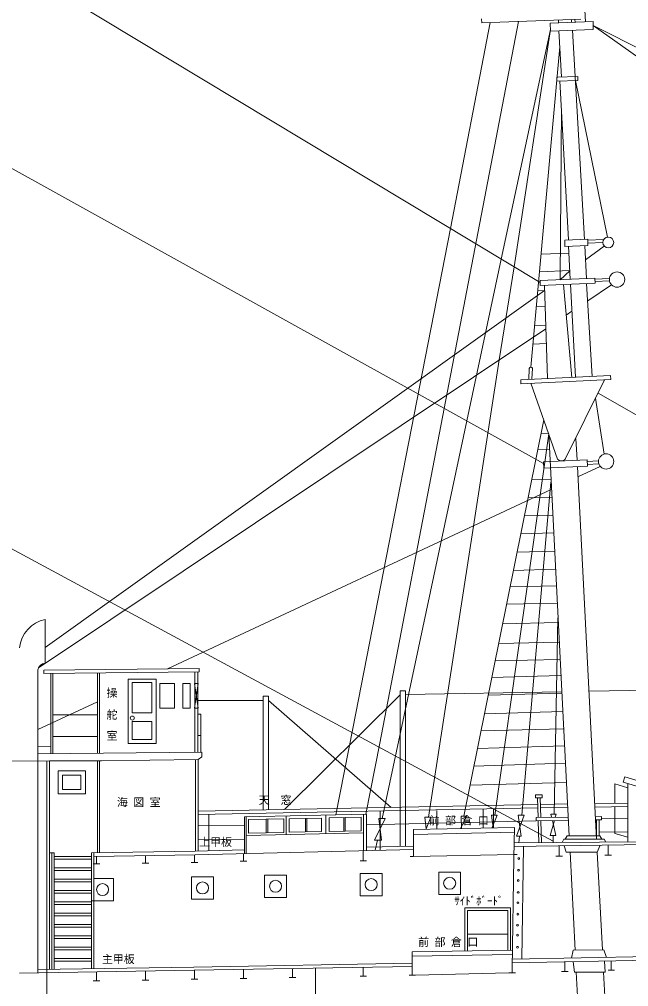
# Model space of a CAD drawing. Units: millimetres, scale not verified. Extents: x -51052 to 51048, y -29700 to 29700.
# Drawn here: x 355 to 14306, y -14966 to 7188 of the extents above; entities that cross this region are included whole.
import ezdxf
from ezdxf.enums import TextEntityAlignment as Align

# ---------------------------------------------------------------- set-up
doc = ezdxf.new("R2010")
doc.units = ezdxf.units.MM
doc.header["$LTSCALE"] = 100
doc.layers.add('0-3_keijou', color=7, linetype='Continuous', lineweight=18)
doc.layers.add('0-5_text', color=7, linetype='Continuous')
doc.styles.add('ＭＳ ゴシック', font='')
doc.styles.get('ＭＳ ゴシック').set_extended_font_data('MS Gothic')

msp = doc.modelspace()

# ---------------------------------------------------------------- linework, layer by layer
at = {"layer": '0-3_keijou'}
for p, q in [((12279.9, 1163.2), (-9557.6, 14320)), ((13196.9, 9098.9), (13316.8, 7130.2)), ((-9334.8, 9047.3), (12359.7, -2981.7)), ((10941.2, 7106.9), (10937.9, 7196.9)), ((10941.2, 7106.9), (13213.5, 7190.9)), ((12512.5, 7100.5), (13489.8, 7136.6)), ((12519.1, 6920.6), (12512.5, 7100.5)), ((12696.9, 7171.8), (12699.3, 7107.4)), ((12998.1, 7182.9), (13000.5, 7118.5)), ((13075.4, 7185.8), (13077.8, 7121.4)), ((13496.5, 6956.7), (13489.8, 7136.6)), ((12519.1, 6920.6), (13496.5, 6956.7)), ((12771.7, 5870.5), (12709.9, 6927.7)), ((13020.8, 6939.2), (13291.4, 2147.5)), ((12731.4, 6560), (12064.1, -775.7)), ((12661.1, 5867.6), (13138.9, 5880)), ((12661.1, 5867.6), (12663.5, 5775.7)), ((12663.5, 5775.7), (13141.3, 5788.1)), ((12926, 2135.5), (12733.3, 5777.5)), ((13085.9, 5786.6), (13821.1, 2202.2)), ((13138.9, 5880), (13141.3, 5788.1)), ((12843, 2132.7), (13369.7, 2150.1)), ((12847.7, 1987.8), (12843, 2132.7)), ((12847.7, 1987.8), (13374.4, 2005.1)), ((13298.8, 2002.7), (13337.3, 1252.3)), ((13374.4, 2005.1), (13369.7, 2150.1)), ((13370.3, 2129.7), (13730.9, 2143.2)), ((13372.5, 2064.5), (13712.7, 2077.3)), ((12300, 1810.8), (12938.9, 1835.8)), ((12970.1, 1236), (12930.8, 1990.6)), ((13746.1, 1993.3), (13315.2, 1683.9)), ((12262.8, 1403.5), (12959.7, 1434.8)), ((12960.1, 1429), (12740.9, 1225.8)), ((12278, 1205.3), (13532.3, 1261)), ((12278, 1205.3), (12283.1, 1090.4)), ((13003, -1011.8), (12814.7, 1114)), ((13087, -1007.8), (12976.1, 1121.2)), ((13344.1, 1137.5), (13470.6, -989.8)), ((13367.6, 742.8), (13913.7, 1107.9)), ((13533.4, 1235), (13866, 1249.8)), ((13535.7, 1182.5), (13867.7, 1197.3)), ((12382.6, 979.5), (947.8, -7194.7)), ((12223.5, 972.1), (12382.6, 979.5)), ((12379, 1094.6), (12446, -1038)), ((12190.5, 610.1), (12393.9, 620.4)), ((12876.7, 414.5), (13008.3, 502.5)), ((-9277.9, 168.6), (12578.4, -11633.5)), ((795.8, -7663.9), (12410.2, 102.5)), ((12150.5, 171.4), (12407.7, 182.7)), ((12111.9, -251.8), (12420.9, -238.4)), ((12018.8, -1058.5), (12028.8, -807.7)), ((12092.7, -1054.4), (12102.7, -803.6)), ((11833.5, -1066.9), (13890.6, -970)), ((11837.6, -1155.8), (11833.5, -1066.9)), ((11837.6, -1155.8), (13894.8, -1058.9)), ((13756.5, -1065.4), (12852.6, -2884.8)), ((13894.8, -1058.9), (13890.6, -970)), ((12068.3, -1144.9), (12679.7, -2885.4)), ((13546.8, -1487.5), (13742.7, -2768.4)), ((13604.4, -1371.5), (29170.6, -10276.8)), ((10532.5, -11057.3), (12363.8, -1986.1)), ((11242.5, -11039.9), (12474.7, -2301.8)), ((12300.1, -2301.6), (12473.7, -2299)), ((12474.7, -2301.8), (12945.1, -11510.8)), ((13123.7, -2907.9), (13097.9, -2411.3)), ((12227.8, -2659.7), (12490.6, -2655.8)), ((12358, -2942.3), (13353, -2897.6)), ((12364.7, -3092.2), (12358, -2942.3)), ((13573.1, -11589), (13131.4, -3057.7)), ((13656.7, -3051.2), (13143.5, -3291.4)), ((13354.7, -2935.4), (13614.8, -2923.8)), ((13357.8, -3004.9), (13623.5, -2993.1)), ((12526.8, -3407.7), (11862, -11041.2)), ((12087.4, -3355.1), (12523.7, -3346)), ((12535.3, -3576.1), (3748.1, -7688.7)), ((12003.9, -3768.8), (12544.3, -3757.1)), ((11920.5, -4182.2), (12565, -4168.4)), ((11837.6, -4592.5), (12585.3, -4573.9)), ((11753, -5011.8), (12606.1, -4990.2)), ((11668.2, -5431.8), (12626.9, -5404.1)), ((11592.1, -5808.6), (12645.8, -5782.3)), ((11511.9, -6206.1), (12665.9, -6183.1)), ((947.8, -6555.5), (947.8, -7555.5)), ((11421.8, -6652.5), (12688, -6624.4)), ((12682.6, -6516.1), (12599.2, -11016.4)), ((11329.6, -7108.9), (12710.8, -7079.5)), ((11250.1, -7502.9), (12730.6, -7473.4)), ((782.1, -7708.4), (782.1, -14647.2)), ((4471.4, -7681.7), (916.2, -7716.7)), ((916.2, -7791.7), (916.2, -7716.7)), ((4471.4, -7756.7), (4471.4, -7681.7)), ((4471.4, -7756.7), (916.2, -7791.7)), ((1075.6, -9631.6), (1075.6, -7790.1)), ((1120.6, -9631.1), (1120.6, -7790.1)), ((2144.6, -9621), (2144.6, -7779.5)), ((2189.6, -9620.6), (2189.6, -7779.5)), ((2846, -7922.2), (3484.7, -7922.2)), ((2846, -7922.2), (2846, -9396.6)), ((3484.7, -7922.2), (3484.7, -9396.6)), ((4376.5, -7757.5), (4376.5, -9599)), ((4438.8, -7756.9), (4439.6, -9598.4)), ((11173.3, -7883), (12749.1, -7843.1)), ((2941.3, -8001.7), (3389.5, -8001.7)), ((2941.3, -8001.7), (2941.3, -8693.6)), ((3389.5, -8001.7), (3389.5, -8693.6)), ((4362.7, -8022.8), (4452.7, -8022.8)), ((4362.7, -8022.8), (4452.7, -8585.1)), ((4362.7, -8585.1), (4452.7, -8022.8)), ((9076.2, -8188.6), (9076.2, -11752.7)), ((15137.2, -8171), (13397.7, -8201.9)), ((4439.1, -8410.2), (5940.8, -8410.2)), ((5940.8, -8315.2), (5940.8, -10917.2)), ((6060.8, -8410.2), (8867.9, -10859.5)), ((9076.2, -8278.8), (6427.6, -10907.6)), ((12776.6, -8213), (9196.2, -8276.7)), ((11091.4, -8289.1), (12769.2, -8243.7)), ((2144.6, -8439.1), (782.1, -9076.8)), ((4362.7, -8585.1), (4452.7, -8585.1)), ((1120.6, -8739.2), (2144.6, -8739.2)), ((2941.3, -8693.6), (3389.5, -8693.6)), ((11004.6, -8718.8), (12790.2, -8664.2)), ((2941.3, -8891.1), (2941.3, -9307.4)), ((2941.3, -8891.1), (3389.5, -8891.1)), ((3389.5, -8891.1), (3389.5, -9307.4)), ((10926, -9108.4), (12810, -9059.4)), ((1120.6, -9237.2), (2144.6, -9237.2)), ((4509.1, -9210.6), (4439.4, -9210.6)), ((1075.6, -9467.1), (782.1, -9470.4)), ((2846, -9396.6), (3484.7, -9396.6)), ((2941.3, -9307.4), (3389.5, -9307.4)), ((10844.9, -9509.9), (12829.7, -9452.5)), ((4537.1, -9597.4), (782.1, -9634.5)), ((4452.9, -9766.8), (4537.1, -9701.7)), ((4537.1, -9597.4), (4537.1, -9701.7)), ((987, -14643.9), (987, -9792.5)), ((1044.9, -14569.8), (1044.9, -9792)), ((2238.6, -9792), (1048.3, -9792)), ((2144.6, -11898.8), (2144.6, -9792)), ((2189.6, -11898.1), (2189.6, -9792)), ((4452.9, -9766.8), (2238.6, -9792)), ((10763.2, -9914.7), (12849.6, -9848.8)), ((14215.7, -10159.8), (14180.1, -10278.8)), ((14215.7, -10159.8), (16266.9, -10773.7)), ((10674.3, -10354.8), (12871.6, -10287.4)), ((13986.3, -10322.8), (14287.6, -10412.2)), ((13986.3, -10322.8), (13986.3, -10769.5)), ((14180.1, -10278.8), (16231.3, -10892.7)), ((14287.6, -10311), (14287.6, -11648.4)), ((4451.3, -10946.6), (12225.1, -10793.2)), ((12220.5, -10643.3), (12234.2, -11091.6)), ((12280.5, -10641.5), (12294.2, -11090.7)), ((12285.1, -10792.1), (12907.7, -10779.8)), ((14287.6, -10765), (13531, -10776.4)), ((14287.6, -10840.6), (13535.2, -10856.8)), ((13986.3, -10847.1), (13986.3, -11455.6)), ((12227.5, -10872.6), (4451.3, -11023.6)), ((4693.1, -11017.4), (4693.1, -11854.9)), ((8305.7, -11016.8), (5507.6, -11075.4)), ((5507.6, -11075.4), (5507.6, -11919.2)), ((5550.5, -11074.5), (5550.5, -11918.1)), ((6465.7, -11055.3), (6465.7, -11480.9)), ((7369, -11036.4), (7369, -11462)), ((8237.5, -11018.2), (8237.5, -11853)), ((8305.7, -11016.8), (8305.7, -11851.3)), ((8619.6, -10957.5), (8619.6, -11835.5)), ((9916.4, -10930.4), (9916.4, -11348.3)), ((10481.2, -11336.4), (10467.7, -11057.3)), ((10973, -10908.2), (10973, -11326.1)), ((11201.3, -11321.4), (11162.9, -11039.9)), ((11209.7, -10903.3), (11209.7, -11321.2)), ((12911.8, -10859.4), (12287.5, -10871.5)), ((12540.4, -11087.1), (12523.1, -11016.4)), ((13546.4, -11072.5), (13682.8, -11070.5)), ((13682.8, -11070.5), (13683.9, -11145.5)), ((5507.6, -11274.4), (4451.3, -11281.1)), ((6414.5, -11122.9), (5604.2, -11139.9)), ((5604.2, -11139.9), (5604.2, -11449.1)), ((6009.4, -11131.4), (6009.4, -11440.6)), ((6042.4, -11130.7), (6042.4, -11439.9)), ((6414.5, -11122.9), (6414.5, -11432.1)), ((7271.9, -11105), (6535.6, -11120.4)), ((6535.6, -11120.4), (6535.6, -11429.6)), ((6904.8, -11112.7), (6904.8, -11421.8)), ((6937.9, -11112), (6937.9, -11421.1)), ((7271.9, -11105), (7271.9, -11414.1)), ((8183.7, -11085.9), (7447.4, -11101.3)), ((7447.4, -11101.3), (7447.4, -11410.4)), ((7785, -11094.2), (7785, -11403.4)), ((7818, -11093.5), (7818, -11402.7)), ((8183.7, -11085.9), (8183.7, -11395)), ((12188.3, -11167.3), (8305.7, -11256.6)), ((9670.3, -11353.4), (9637, -11080.7)), ((12187.2, -11092.3), (12923.1, -11081.6)), ((12188.3, -11167.3), (12187.2, -11092.3)), ((12188.3, -11167.3), (12927, -11156.5)), ((12236.5, -11166.6), (12251.9, -11669.2)), ((12296.5, -11165.7), (12311.9, -11668.6)), ((13550.2, -11147.4), (13683.9, -11145.5)), ((13571.6, -11147.1), (13571.6, -11510.8)), ((13631.6, -11146.2), (13631.6, -11510.8)), ((14287.6, -11111.4), (13683.6, -11124)), ((8237.5, -11443.8), (5550.5, -11500.1)), ((6414.5, -11432.1), (5604.2, -11449.1)), ((7271.9, -11414.1), (6535.6, -11429.6)), ((8183.7, -11395), (7447.4, -11410.4)), ((11694.2, -11319.3), (9377.3, -11367.8)), ((9377.3, -11367.8), (9377.3, -11985.2)), ((11697, -11428.7), (9380.1, -11477.3)), ((11694.2, -11319.3), (11677.1, -12015.3)), ((11805.1, -11516.8), (11788.7, -11673)), ((12576.4, -11501.4), (12578.7, -11658)), ((12855.3, -11589), (12895.1, -11510.8)), ((12895.1, -11510.8), (13649.2, -11510.8)), ((14287.6, -11417.4), (13631.6, -11431.2)), ((13649.2, -11510.8), (13692.5, -11589)), ((13986.3, -11455.6), (14287.6, -11545)), ((5509.7, -11594.4), (4451.3, -11601.1)), ((8556.3, -11608.2), (8503.2, -11838.3)), ((14205.5, -11716), (11682.2, -11758.1)), ((14611.7, -11645.1), (11684.3, -11675)), ((12716.5, -11973.8), (12716.5, -11740.8)), ((12820.8, -11589), (12782.5, -11663.8)), ((12820.8, -11589), (13741.8, -11589)), ((12873, -11885.1), (12830.3, -11738.9)), ((13741.8, -11589), (13785.6, -11653.5)), ((13838.2, -11957.5), (13838.2, -11722.1)), ((14633.1, -11706.2), (14205.5, -11716)), ((1155.9, -11901), (1044.9, -11901)), ((1101.9, -11901), (1101.9, -14568.8)), ((1155.9, -11901), (1155.9, -14568)), ((4382.3, -11862.4), (2005.9, -11901)), ((2005.9, -11901), (2005.9, -14554.1)), ((2059.7, -11900.2), (2059.7, -14553.3)), ((4383.7, -11946.4), (2059.7, -11984.2)), ((4366.1, -12119.3), (4366.1, -11946.7)), ((5507.6, -11835.1), (4381.6, -11862.4)), ((9377.3, -11825.3), (4383.7, -11946.4)), ((5487.8, -12092.2), (5487.8, -11919.6)), ((8230.4, -12083.1), (8230.4, -11853.1)), ((9377.3, -11746.9), (8305.7, -11767.5)), ((9377.3, -11985.2), (11678.9, -11942.7)), ((11678.9, -11942.7), (11753.9, -11941.3)), ((11898.8, -11754.5), (11862.3, -14334.2)), ((12964.2, -11885.1), (13078.9, -14132.3)), ((13704.3, -14122.7), (13588.4, -11885.1)), ((13763.2, -11957.5), (13913.2, -11957.5)), ((2005.9, -11984.2), (1155.9, -11984.2)), ((2005.9, -12044.2), (1155.9, -12044.2)), ((2047.7, -12155.7), (2197.7, -12155.7)), ((2122.7, -12155.7), (2122.7, -11983.2)), ((3169.4, -12137.5), (3319.4, -12137.5)), ((3244.4, -12137.5), (3244.4, -11964.9)), ((4291.1, -12119.3), (4441.1, -12119.3)), ((5412.8, -12092.2), (5562.8, -12092.2)), ((8155.4, -12083.1), (8305.4, -12083.1)), ((9302.4, -11986.6), (9377.3, -11985.2)), ((11677.1, -12015.3), (11640.5, -14561.6)), ((12641.5, -11973.8), (12791.5, -11973.8)), ((2005.9, -12244.2), (1155.9, -12244.2)), ((2005.9, -12304.2), (1155.9, -12304.2)), ((8159.1, -12371.9), (8661.5, -12371.9)), ((8661.5, -12371.9), (8661.5, -12886.9)), ((9956.5, -12341.1), (10458.9, -12341.1)), ((10458.9, -12341.1), (10458.9, -12856.1)), ((2005.9, -12504.2), (1155.9, -12504.2)), ((2005.9, -12564.2), (1155.9, -12564.2)), ((2059.7, -12485.9), (2511, -12485.9)), ((2511, -12485.9), (2511, -13000.9)), ((4297.9, -12446.7), (4800.3, -12446.7)), ((4800.3, -12446.7), (4800.3, -12961.7)), ((5969.8, -12409.4), (6472.2, -12409.4)), ((6472.2, -12409.4), (6472.2, -12924.4)), ((2005.9, -12764.2), (1155.9, -12764.2)), ((2005.9, -12824.2), (1155.9, -12824.2)), ((2005.9, -13024.2), (1155.9, -13024.2)), ((2008.6, -13000.9), (2511, -13000.9)), ((2005.9, -13084.2), (1155.9, -13084.2)), ((2005.9, -13284.2), (1155.9, -13284.2)), ((10554.7, -13162), (11599.8, -13162)), ((10554.7, -13162), (10554.7, -14148.5)), ((10614.7, -13222), (11539.8, -13222)), ((10614.7, -13222), (10614.7, -14147.4)), ((11539.8, -13222), (11539.8, -14131.2)), ((11599.8, -13162), (11599.8, -14130)), ((2005.9, -13344.2), (1155.9, -13344.2)), ((2005.9, -13544.2), (1155.9, -13544.2)), ((2005.9, -13604.2), (1155.9, -13604.2)), ((2005.9, -13804.2), (1155.9, -13804.2)), ((2005.9, -13864.2), (1155.9, -13864.2)), ((10614.7, -13764.3), (11539.8, -13764.3)), ((2005.9, -14064.2), (1155.9, -14064.2)), ((2005.9, -14124.2), (1155.9, -14124.2)), ((20959.6, -14145), (11640.8, -14339.2)), ((13034.9, -14133.5), (12996.6, -14310.9)), ((13034.9, -14133.5), (13734, -14122.2)), ((13734, -14122.2), (13801.5, -14294.2)), ((2005.9, -14324.2), (1155.9, -14324.2)), ((2005.9, -14384.2), (1155.9, -14384.2)), ((9352, -14269.8), (11640.5, -14227.5)), ((20959.6, -14234.6), (11643, -14423)), ((12842.6, -14620.9), (12842.6, -14398.7)), ((13067.6, -14632.4), (13038.7, -14394.7)), ((13767.6, -14632.4), (13752.9, -14380.3)), ((13908.3, -14587.2), (13908.3, -14377.2)), ((4359.6, -14589.1), (355.2, -14654.1)), ((4347.3, -14516.1), (782.1, -14574)), ((3244.4, -14813.3), (3244.4, -14607.2)), ((9352, -14429.1), (4347.3, -14516.1)), ((9352, -14502.2), (4359.6, -14589.1)), ((4366.1, -14795.1), (4366.1, -14589)), ((5487.8, -14775.7), (5487.8, -14569.4)), ((6609.4, -14756.2), (6609.4, -14549.9)), ((7133, -19177.1), (7133, -14540.8)), ((8230.4, -14728), (8230.4, -14521.7)), ((9352, -14706.3), (9352, -14535.9)), ((11640.5, -14646.8), (11640.5, -14561.6)), ((12767.6, -14620.9), (12917.6, -14620.9)), ((13833.3, -14587.2), (13983.3, -14587.2)), ((987, -19223), (987, -14643.9)), ((2047.7, -14831.5), (2197.7, -14831.5)), ((2122.7, -14831.5), (2122.7, -14625.4)), ((3169.4, -14813.3), (3319.4, -14813.3)), ((4291.1, -14795.1), (4441.1, -14795.1)), ((5412.8, -14775.7), (5562.8, -14775.7)), ((6534.4, -14756.2), (6684.4, -14756.2)), ((8155.4, -14728), (8305.4, -14728)), ((9277, -14706.3), (9427, -14706.3)), ((9427, -14706.3), (11565.5, -14646.8)), ((11565.5, -14646.8), (11715.5, -14646.8)), ((13067.6, -14632.4), (13767.6, -14632.4)), ((13104.5, -14632.4), (13298.9, -18439.5)), ((13927.6, -18437), (13730.7, -14632.4))]:
    msp.add_line(p, q, dxfattribs=at)
for points in [[(35356.2, -8436.7), (13493.1, 7046.7), (40373.7, -6482.3), (13052.8, 12297.6), (44141.3, -5287.8), (12886.3, 14942.2)], [(11135.7, 7114.1), (10228.5, 2399), (7988.4, -9054.4), (7598.1, -11031.6)], [(8286.6, -11017.2), (8606.5, -9388.8), (10085.5, -1721.6), (11785.3, 7138.1)], [(8661.1, -11111.2), (10597.3, -2005.1), (11390.2, 1699.3), (12512.7, 6953.2), (11682.9, 1523), (11343.7, -610.6), (10756.1, -4419.1), (9723.2, -11080.7)], [(12740.9, 1225.8), (12741.2, 1271.9), (12766.7, 5147.3)], [(12283.1, 1090.4), (13537.4, 1146.1), (13532.3, 1261)], [(12364.7, -3092.2), (13359.7, -3047.5), (13353, -2897.6)], [(9076.2, -8188.6), (9196.2, -8188.6), (9196.2, -11750.4)], [(5940.8, -8315.2), (6060.8, -8315.2), (6060.8, -10914.9)], [(4509.1, -9597.7), (4509.1, -8728.3), (4439.2, -8728.3)], [(1048.3, -9792), (-3403.4, -9827.9), (-6903, -9861.8), (-8663.2, -9878.9)], [(4387.7, -9767.3), (4387.7, -11024.7), (4387.7, -11862.2)], [(4450.8, -9766.5), (4451.3, -10946), (4451.3, -11860.8)], [(10467.7, -11057.3), (10590.9, -11057.3), (10463.2, -11336.8)], [(11162.9, -11039.9), (11293.2, -11039.9), (11183.4, -11321.7)], [(12523.1, -11016.4), (12645.1, -11016.4), (12625.8, -11085.9)], [(9637, -11080.7), (9772.9, -11080.7), (9669, -11353.5)], [(12605, -11161.2), (12510.8, -11501.4), (12642.1, -11501.4), (12558.8, -11161.9)], [(12873, -11885.1), (13588.4, -11885.1), (13652.7, -11725.2)], [(8159.1, -12371.9), (8159.1, -12886.9), (8661.5, -12886.9)], [(9956.5, -12341.1), (9956.5, -12856.1), (10458.9, -12856.1)], [(4297.9, -12446.7), (4297.9, -12961.7), (4800.3, -12961.7)], [(5969.8, -12409.4), (5969.8, -12924.4), (6472.2, -12924.4)], [(9352, -14535.9), (9352, -14170.7), (11640.5, -14128.4)]]:
    msp.add_lwpolyline(points, dxfattribs=at)
for points in [[(3571.8, -8022.8), (3905.6, -8022.8), (3905.6, -8585.1), (3571.8, -8585.1)], [(4098.7, -8022.8), (4265, -8022.8), (4265, -8585.1), (4098.7, -8585.1)], [(1243.7, -10024.7), (1866, -10024.7), (1866, -10551.5), (1243.7, -10551.5)], [(1343.7, -10124.7), (1766, -10124.7), (1766, -10451.5), (1343.7, -10451.5)], [(12172.1, -10569.6), (12328.9, -10569.6), (12328.9, -10642.4), (12172.1, -10642.4)], [(11776.7, -11041.2), (11911.8, -11041.2), (11738.8, -11516.8), (11848.3, -11516.8)], [(8589, -11111.1), (8730.7, -11111.1), (8485.1, -11608.2), (8646.4, -11608.2)]]:
    msp.add_lwpolyline(points, close=True, dxfattribs=at)
for centre, radius in [((13837.7, 2078.3), 125), ((14039.8, 1229.3), 175), ((13789.3, -2937.1), 175), ((2940.3, -8812.8), 45.7), ((11790, -12032.3), 20), ((11785.5, -12298.7), 20), ((2259.8, -12743.4), 137.5), ((4549.1, -12704.2), 137.5), ((6221, -12666.9), 137.5), ((8410.3, -12629.4), 137.5), ((10207.7, -12598.6), 137.5), ((11777.3, -12533), 20), ((11775.5, -12806.3), 20), ((11771, -13042.2), 20), ((11770.3, -13305.7), 20), ((11761.2, -13560.6), 20), ((11763.4, -13785.5), 20), ((11760.5, -14063.4), 20)]:
    msp.add_circle(centre, radius, dxfattribs=at)
for centre, radius, start, end in [((12066.2, -813.4), 37.8, 15.08962, 171.21114), ((12765.9, -2808.2), 115.7, 221.85414, 318.55575), ((1098.9, -7288.3), 748.3, 101.65308, 173.61864), ((964.9, -7740.3), 185.5, 95.29739, 170.10799)]:
    msp.add_arc(centre, radius, start, end, dxfattribs=at)

# ---------------------------------------------------------------- texts
at = {"layer": '0-5_text', "style": 'ＭＳ ゴシック'}
for s, p in [('操', (2353.2, -8384.1)), ('舵', (2351.4, -8884.7)), ('室', (2353.2, -9365)), ('海 図 室', (2589.9, -10889.3)), ('天\u3000窓', (5837.4, -10839)), ('前 部 倉 口', (9728.1, -11308.3)), ('上甲板', (4473.1, -11799.4)), ('ｻｲﾄﾞﾎﾞｰﾄﾞ', (10312.8, -13150.1)), ('前 部 倉 口', (9486.6, -14089.8)), ('主甲板', (2245.7, -14483.2))]:
    msp.add_text(s, height=183.3, dxfattribs=at).set_placement(p, align=Align.BOTTOM_LEFT)

doc.saveas('drawing.dxf')
